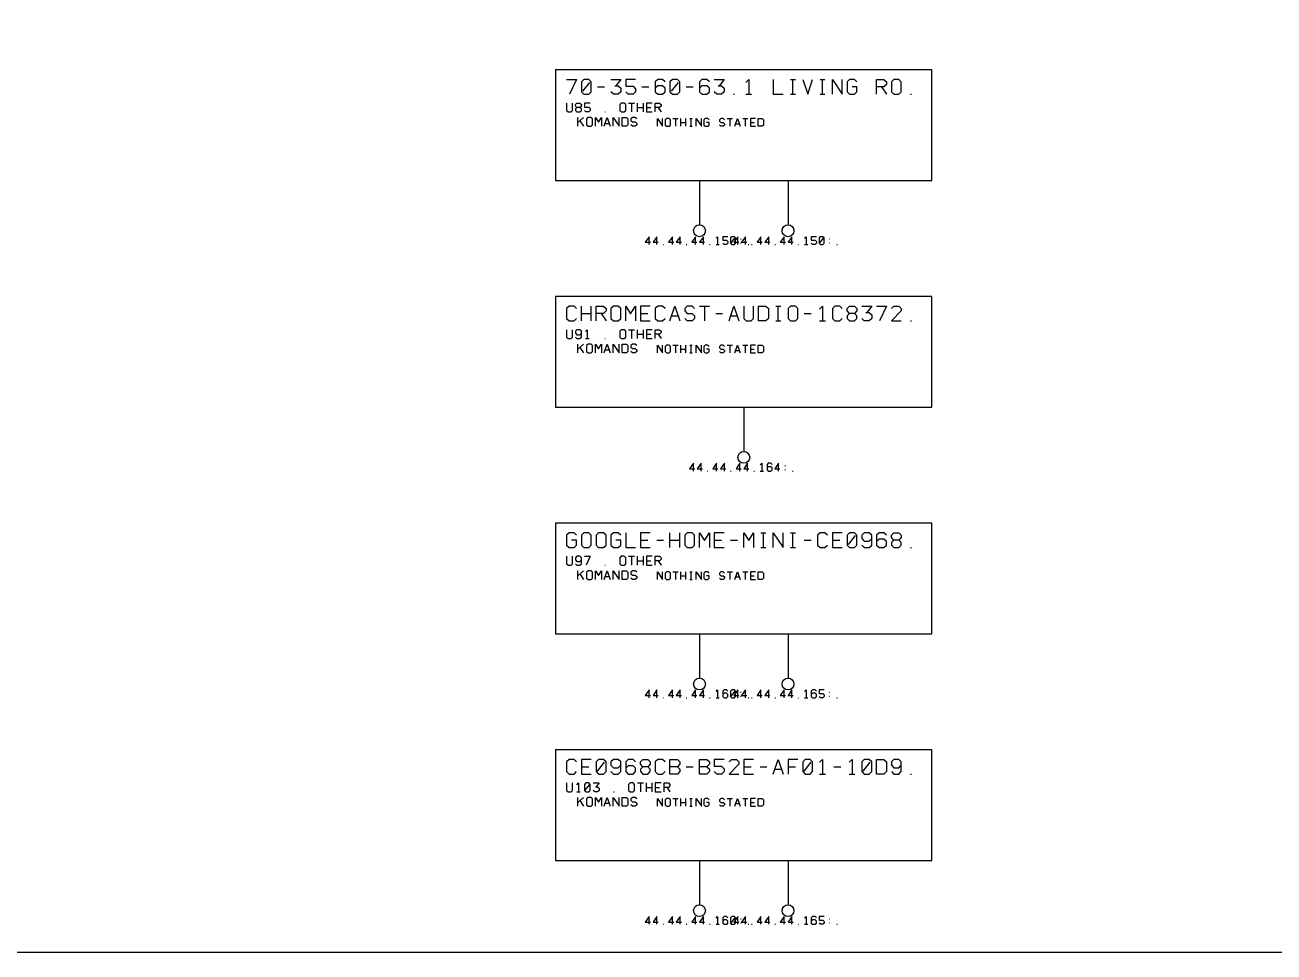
# Model space of a CAD drawing. Header units: millimetres. Extents: x 10 to 2534, y 10 to 1372.
# Drawn here: x 478.3 to 816.8, y 223.4 to 474.6 of the extents above; entities that cross this region are included whole.
import ezdxf

# ---------------------------------------------------------------- set-up
doc = ezdxf.new("R2010")
doc.units = ezdxf.units.MM
for name, color, linetype, lineweight in [('DEVICE', 7, 'CONTINUOUS', 25), ('GROUP', 6, 'CONTINUOUS', 25), ('LABEL', 8, 'CONTINUOUS', 25), ('PANE', 250, 'CONTINUOUS', 25), ('POINT', 4, 'CONTINUOUS', 25), ('PORT_BUS', 5, 'CONTINUOUS', 25)]:
    doc.layers.add(name, color=color, linetype=linetype, lineweight=lineweight)

msp = doc.modelspace()

# ---------------------------------------------------------------- linework, layer by layer
at = {"layer": 'DEVICE'}
for points in [[(622.1, 432.4), (724.1, 432.4), (724.1, 462.4), (622.1, 462.4)], [(622.1, 371), (724.1, 371), (724.1, 401), (622.1, 401)], [(622.1, 309.6), (724.1, 309.6), (724.1, 339.6), (622.1, 339.6)], [(622.1, 248.2), (724.1, 248.2), (724.1, 278.2), (622.1, 278.2)]]:
    msp.add_lwpolyline(points, close=True, dxfattribs=at)
at = {"layer": 'GROUP'}
msp.add_lwpolyline([(24, 223.4), (1535.9, 223.4), (1535.9, 1327.2), (24, 1327.2)], close=True, dxfattribs=at)
at = {"layer": 'LABEL'}
for points in [[(625.1, 459.8), (627.766667, 459.8), (625.9, 455.8)], [(629.766667, 455.8), (631.1, 455.8), (631.766667, 456.466667), (631.766667, 459.133333), (631.1, 459.8), (629.766667, 459.8), (629.1, 459.133333), (629.1, 456.466667), (629.766667, 455.8)], [(629.5, 456.6), (631.366667, 459)], [(633.5, 457.8), (635.366667, 457.8)], [(637.1, 459.8), (639.766667, 459.8), (638.433333, 458.066667)], [(638.166667, 458.066667), (639.1, 458.066667), (639.766667, 457.4), (639.766667, 456.466667), (639.1, 455.8), (637.766667, 455.8), (637.1, 456.466667)], [(643.766667, 459.8), (641.1, 459.8), (641.1, 457.933333), (643.1, 457.933333), (643.766667, 457.266667), (643.766667, 456.466667), (643.1, 455.8), (641.766667, 455.8), (641.1, 456.466667)], [(645.5, 457.8), (647.366667, 457.8)], [(651.766667, 459.133333), (651.1, 459.8), (649.766667, 459.8), (649.1, 459.133333), (649.1, 456.466667), (649.766667, 455.8), (651.1, 455.8), (651.766667, 456.466667), (651.766667, 457.4), (651.1, 458.066667), (649.766667, 458.066667), (649.1, 457.4)], [(653.766667, 455.8), (655.1, 455.8), (655.766667, 456.466667), (655.766667, 459.133333), (655.1, 459.8), (653.766667, 459.8), (653.1, 459.133333), (653.1, 456.466667), (653.766667, 455.8)], [(653.5, 456.6), (655.366667, 459)], [(657.5, 457.8), (659.366667, 457.8)], [(663.766667, 459.133333), (663.1, 459.8), (661.766667, 459.8), (661.1, 459.133333), (661.1, 456.466667), (661.766667, 455.8), (663.1, 455.8), (663.766667, 456.466667), (663.766667, 457.4), (663.1, 458.066667), (661.766667, 458.066667), (661.1, 457.4)], [(665.1, 459.8), (667.766667, 459.8), (666.433333, 458.066667)], [(666.166667, 458.066667), (667.1, 458.066667), (667.766667, 457.4), (667.766667, 456.466667), (667.1, 455.8), (665.766667, 455.8), (665.1, 456.466667)], [(673.633333, 459), (674.433333, 459.8), (674.433333, 455.8)], [(681.1, 459.8), (681.1, 455.8), (683.766667, 455.8)], [(685.766667, 459.8), (687.1, 459.8)], [(686.433333, 455.8), (686.433333, 459.8)], [(689.1, 459.8), (690.433333, 455.8), (691.766667, 459.8)], [(693.766667, 459.8), (695.1, 459.8)], [(694.433333, 455.8), (694.433333, 459.8)], [(697.1, 455.8), (697.1, 459.8), (699.766667, 455.8), (699.766667, 459.8)], [(703.766667, 459.133333), (703.1, 459.8), (701.766667, 459.8), (701.1, 459.133333), (701.1, 456.466667), (701.766667, 455.8), (703.1, 455.8), (703.766667, 456.466667), (703.766667, 457.8), (702.433333, 457.8)], [(709.1, 455.8), (709.1, 459.8), (711.1, 459.8), (711.766667, 459.133333), (711.766667, 458.466667), (711.1, 457.8), (709.1, 457.8)], [(710.433333, 457.8), (711.766667, 455.8)], [(713.766667, 455.8), (715.1, 455.8), (715.766667, 456.466667), (715.766667, 459.133333), (715.1, 459.8), (713.766667, 459.8), (713.1, 459.133333), (713.1, 456.466667), (713.766667, 455.8)], [(670.3, 455.8), (670.566667, 455.8)], [(673.633333, 455.8), (675.233333, 455.8)], [(685.766667, 455.8), (687.1, 455.8)], [(693.766667, 455.8), (695.1, 455.8)], [(718.3, 455.8), (718.566667, 455.8)], [(625.1, 453.4), (625.1, 451.4), (625.5, 451), (626.3, 451), (626.7, 451.4), (626.7, 453.4)], [(627.9, 452.2), (627.5, 452.6), (627.5, 453), (627.9, 453.4), (628.7, 453.4), (629.1, 453), (629.1, 452.6), (628.7, 452.2), (627.9, 452.2), (627.5, 451.8), (627.5, 451.4), (627.9, 451), (628.7, 451), (629.1, 451.4), (629.1, 451.8), (628.7, 452.2)], [(631.5, 453.4), (629.9, 453.4), (629.9, 452.28), (631.1, 452.28), (631.5, 451.88), (631.5, 451.4), (631.1, 451), (630.3, 451), (629.9, 451.4)], [(635.42, 451), (635.58, 451)], [(639.9, 451), (640.7, 451), (641.1, 451.4), (641.1, 453), (640.7, 453.4), (639.9, 453.4), (639.5, 453), (639.5, 451.4), (639.9, 451)], [(641.9, 453.4), (643.5, 453.4)], [(642.7, 453.4), (642.7, 451)], [(644.3, 451), (644.3, 453.4)], [(644.3, 452.2), (645.9, 452.2)], [(645.9, 451), (645.9, 453.4)], [(648.3, 453.4), (646.7, 453.4), (646.7, 451), (648.3, 451)], [(646.7, 452.2), (647.9, 452.2)], [(649.1, 451), (649.1, 453.4), (650.3, 453.4), (650.7, 453), (650.7, 452.6), (650.3, 452.2), (649.1, 452.2)], [(649.9, 452.2), (650.7, 451)], [(647.45, 415.1), (647.45, 417.2), (646.4, 415.73), (647.8, 415.73)], [(649.55, 415.1), (649.55, 417.2), (648.5, 415.73), (649.9, 415.73)], [(653.75, 415.1), (653.75, 417.2), (652.7, 415.73), (654.1, 415.73)], [(655.85, 415.1), (655.85, 417.2), (654.8, 415.73), (656.2, 415.73)], [(660.05, 415.1), (660.05, 417.2), (659, 415.73), (660.4, 415.73)], [(662.15, 415.1), (662.15, 417.2), (661.1, 415.73), (662.5, 415.73)], [(665.58, 416.78), (666, 417.2), (666, 415.1)], [(668.8, 417.2), (667.4, 417.2), (667.4, 416.22), (668.45, 416.22), (668.8, 415.87), (668.8, 415.45), (668.45, 415.1), (667.75, 415.1), (667.4, 415.45)], [(669.85, 415.1), (670.55, 415.1), (670.9, 415.45), (670.9, 416.85), (670.55, 417.2), (669.85, 417.2), (669.5, 416.85), (669.5, 415.45), (669.85, 415.1)], [(669.71, 415.52), (670.69, 416.78)], [(671.45, 415.1), (671.45, 417.2), (670.4, 415.73), (671.8, 415.73)], [(672.23, 416.57), (672.37, 416.57)], [(673.55, 415.1), (673.55, 417.2), (672.5, 415.73), (673.9, 415.73)], [(677.75, 415.1), (677.75, 417.2), (676.7, 415.73), (678.1, 415.73)], [(679.85, 415.1), (679.85, 417.2), (678.8, 415.73), (680.2, 415.73)], [(684.05, 415.1), (684.05, 417.2), (683, 415.73), (684.4, 415.73)], [(686.15, 415.1), (686.15, 417.2), (685.1, 415.73), (686.5, 415.73)], [(689.58, 416.78), (690, 417.2), (690, 415.1)], [(692.8, 417.2), (691.4, 417.2), (691.4, 416.22), (692.45, 416.22), (692.8, 415.87), (692.8, 415.45), (692.45, 415.1), (691.75, 415.1), (691.4, 415.45)], [(693.85, 415.1), (694.55, 415.1), (694.9, 415.45), (694.9, 416.85), (694.55, 417.2), (693.85, 417.2), (693.5, 416.85), (693.5, 415.45), (693.85, 415.1)], [(693.71, 415.52), (694.69, 416.78)], [(696.23, 416.57), (696.37, 416.57)], [(651.23, 415.1), (651.37, 415.1)], [(657.53, 415.1), (657.67, 415.1)], [(663.83, 415.1), (663.97, 415.1)], [(665.58, 415.1), (666.42, 415.1)], [(672.23, 415.52), (672.37, 415.52)], [(674.33, 415.1), (674.47, 415.1)], [(675.23, 415.1), (675.37, 415.1)], [(681.53, 415.1), (681.67, 415.1)], [(687.83, 415.1), (687.97, 415.1)], [(689.58, 415.1), (690.42, 415.1)], [(696.23, 415.52), (696.37, 415.52)], [(698.33, 415.1), (698.47, 415.1)], [(627.766667, 397.733333), (627.1, 398.4), (625.766667, 398.4), (625.1, 397.733333), (625.1, 395.066667), (625.766667, 394.4), (627.1, 394.4), (627.766667, 395.066667)], [(629.1, 394.4), (629.1, 398.4)], [(629.1, 396.4), (631.766667, 396.4)], [(631.766667, 394.4), (631.766667, 398.4)], [(633.1, 394.4), (633.1, 398.4), (635.1, 398.4), (635.766667, 397.733333), (635.766667, 397.066667), (635.1, 396.4), (633.1, 396.4)], [(634.433333, 396.4), (635.766667, 394.4)], [(637.766667, 394.4), (639.1, 394.4), (639.766667, 395.066667), (639.766667, 397.733333), (639.1, 398.4), (637.766667, 398.4), (637.1, 397.733333), (637.1, 395.066667), (637.766667, 394.4)], [(641.1, 394.4), (641.1, 398.4), (642.433333, 396.266667), (643.766667, 398.4), (643.766667, 394.4)], [(647.766667, 398.4), (645.1, 398.4), (645.1, 394.4), (647.766667, 394.4)], [(645.1, 396.4), (647.1, 396.4)], [(651.766667, 397.733333), (651.1, 398.4), (649.766667, 398.4), (649.1, 397.733333), (649.1, 395.066667), (649.766667, 394.4), (651.1, 394.4), (651.766667, 395.066667)], [(653.1, 394.4), (654.433333, 398.4), (655.766667, 394.4)], [(659.766667, 397.733333), (659.1, 398.4), (657.766667, 398.4), (657.1, 397.733333), (657.1, 397.066667), (657.766667, 396.4), (659.1, 396.4), (659.766667, 395.733333), (659.766667, 395.066667), (659.1, 394.4), (657.766667, 394.4), (657.1, 395.066667)], [(661.1, 398.4), (663.766667, 398.4)], [(662.433333, 398.4), (662.433333, 394.4)], [(665.5, 396.4), (667.366667, 396.4)], [(669.1, 394.4), (670.433333, 398.4), (671.766667, 394.4)], [(673.1, 398.4), (673.1, 395.066667), (673.766667, 394.4), (675.1, 394.4), (675.766667, 395.066667), (675.766667, 398.4)], [(677.1, 394.4), (677.1, 398.4), (679.1, 398.4), (679.766667, 397.733333), (679.766667, 395.066667), (679.1, 394.4), (677.1, 394.4)], [(681.766667, 398.4), (683.1, 398.4)], [(682.433333, 394.4), (682.433333, 398.4)], [(685.766667, 394.4), (687.1, 394.4), (687.766667, 395.066667), (687.766667, 397.733333), (687.1, 398.4), (685.766667, 398.4), (685.1, 397.733333), (685.1, 395.066667), (685.766667, 394.4)], [(689.5, 396.4), (691.366667, 396.4)], [(693.633333, 397.6), (694.433333, 398.4), (694.433333, 394.4)], [(699.766667, 397.733333), (699.1, 398.4), (697.766667, 398.4), (697.1, 397.733333), (697.1, 395.066667), (697.766667, 394.4), (699.1, 394.4), (699.766667, 395.066667)], [(701.766667, 396.4), (701.1, 397.066667), (701.1, 397.733333), (701.766667, 398.4), (703.1, 398.4), (703.766667, 397.733333), (703.766667, 397.066667), (703.1, 396.4), (701.766667, 396.4), (701.1, 395.733333), (701.1, 395.066667), (701.766667, 394.4), (703.1, 394.4), (703.766667, 395.066667), (703.766667, 395.733333), (703.1, 396.4)], [(705.1, 398.4), (707.766667, 398.4), (706.433333, 396.666667)], [(706.166667, 396.666667), (707.1, 396.666667), (707.766667, 396), (707.766667, 395.066667), (707.1, 394.4), (705.766667, 394.4), (705.1, 395.066667)], [(709.1, 398.4), (711.766667, 398.4), (709.9, 394.4)], [(713.1, 397.733333), (713.766667, 398.4), (715.1, 398.4), (715.766667, 397.733333), (715.766667, 397.066667), (713.1, 394.4), (715.766667, 394.4)], [(653.566667, 395.733333), (655.3, 395.733333)], [(669.566667, 395.733333), (671.3, 395.733333)], [(681.766667, 394.4), (683.1, 394.4)], [(693.633333, 394.4), (695.233333, 394.4)], [(718.3, 394.4), (718.566667, 394.4)], [(625.1, 392), (625.1, 390), (625.5, 389.6), (626.3, 389.6), (626.7, 390), (626.7, 392)], [(627.5, 390), (627.9, 389.6), (628.7, 389.6), (629.1, 390), (629.1, 391.6), (628.7, 392), (627.9, 392), (627.5, 391.6), (627.5, 391.04), (627.9, 390.64), (628.7, 390.64), (629.1, 391.04)], [(630.22, 391.52), (630.7, 392), (630.7, 389.6)], [(630.22, 389.6), (631.18, 389.6)], [(635.42, 389.6), (635.58, 389.6)], [(639.9, 389.6), (640.7, 389.6), (641.1, 390), (641.1, 391.6), (640.7, 392), (639.9, 392), (639.5, 391.6), (639.5, 390), (639.9, 389.6)], [(641.9, 392), (643.5, 392)], [(642.7, 392), (642.7, 389.6)], [(644.3, 389.6), (644.3, 392)], [(644.3, 390.8), (645.9, 390.8)], [(645.9, 389.6), (645.9, 392)], [(648.3, 392), (646.7, 392), (646.7, 389.6), (648.3, 389.6)], [(646.7, 390.8), (647.9, 390.8)], [(649.1, 389.6), (649.1, 392), (650.3, 392), (650.7, 391.6), (650.7, 391.2), (650.3, 390.8), (649.1, 390.8)], [(649.9, 390.8), (650.7, 389.6)], [(659.45, 353.7), (659.45, 355.8), (658.4, 354.33), (659.8, 354.33)], [(661.55, 353.7), (661.55, 355.8), (660.5, 354.33), (661.9, 354.33)], [(665.75, 353.7), (665.75, 355.8), (664.7, 354.33), (666.1, 354.33)], [(667.85, 353.7), (667.85, 355.8), (666.8, 354.33), (668.2, 354.33)], [(672.05, 353.7), (672.05, 355.8), (671, 354.33), (672.4, 354.33)], [(674.15, 353.7), (674.15, 355.8), (673.1, 354.33), (674.5, 354.33)], [(677.58, 355.38), (678, 355.8), (678, 353.7)], [(680.8, 355.45), (680.45, 355.8), (679.75, 355.8), (679.4, 355.45), (679.4, 354.05), (679.75, 353.7), (680.45, 353.7), (680.8, 354.05), (680.8, 354.54), (680.45, 354.89), (679.75, 354.89), (679.4, 354.54)], [(682.55, 353.7), (682.55, 355.8), (681.5, 354.33), (682.9, 354.33)], [(663.23, 353.7), (663.37, 353.7)], [(669.53, 353.7), (669.67, 353.7)], [(675.83, 353.7), (675.97, 353.7)], [(677.58, 353.7), (678.42, 353.7)], [(684.23, 355.17), (684.37, 355.17)], [(684.23, 354.12), (684.37, 354.12)], [(686.33, 353.7), (686.47, 353.7)], [(627.766667, 336.333333), (627.1, 337), (625.766667, 337), (625.1, 336.333333), (625.1, 333.666667), (625.766667, 333), (627.1, 333), (627.766667, 333.666667), (627.766667, 335), (626.433333, 335)], [(629.766667, 333), (631.1, 333), (631.766667, 333.666667), (631.766667, 336.333333), (631.1, 337), (629.766667, 337), (629.1, 336.333333), (629.1, 333.666667), (629.766667, 333)], [(633.766667, 333), (635.1, 333), (635.766667, 333.666667), (635.766667, 336.333333), (635.1, 337), (633.766667, 337), (633.1, 336.333333), (633.1, 333.666667), (633.766667, 333)], [(639.766667, 336.333333), (639.1, 337), (637.766667, 337), (637.1, 336.333333), (637.1, 333.666667), (637.766667, 333), (639.1, 333), (639.766667, 333.666667), (639.766667, 335), (638.433333, 335)], [(641.1, 337), (641.1, 333), (643.766667, 333)], [(647.766667, 337), (645.1, 337), (645.1, 333), (647.766667, 333)], [(653.1, 333), (653.1, 337)], [(655.766667, 333), (655.766667, 337)], [(657.766667, 333), (659.1, 333), (659.766667, 333.666667), (659.766667, 336.333333), (659.1, 337), (657.766667, 337), (657.1, 336.333333), (657.1, 333.666667), (657.766667, 333)], [(661.1, 333), (661.1, 337), (662.433333, 334.866667), (663.766667, 337), (663.766667, 333)], [(667.766667, 337), (665.1, 337), (665.1, 333), (667.766667, 333)], [(673.1, 333), (673.1, 337), (674.433333, 334.866667), (675.766667, 337), (675.766667, 333)], [(677.766667, 337), (679.1, 337)], [(678.433333, 333), (678.433333, 337)], [(681.1, 333), (681.1, 337), (683.766667, 333), (683.766667, 337)], [(685.766667, 337), (687.1, 337)], [(686.433333, 333), (686.433333, 337)], [(695.766667, 336.333333), (695.1, 337), (693.766667, 337), (693.1, 336.333333), (693.1, 333.666667), (693.766667, 333), (695.1, 333), (695.766667, 333.666667)], [(699.766667, 337), (697.1, 337), (697.1, 333), (699.766667, 333)], [(701.766667, 333), (703.1, 333), (703.766667, 333.666667), (703.766667, 336.333333), (703.1, 337), (701.766667, 337), (701.1, 336.333333), (701.1, 333.666667), (701.766667, 333)], [(701.5, 333.8), (703.366667, 336.2)], [(705.1, 333.666667), (705.766667, 333), (707.1, 333), (707.766667, 333.666667), (707.766667, 336.333333), (707.1, 337), (705.766667, 337), (705.1, 336.333333), (705.1, 335.4), (705.766667, 334.733333), (707.1, 334.733333), (707.766667, 335.4)], [(711.766667, 336.333333), (711.1, 337), (709.766667, 337), (709.1, 336.333333), (709.1, 333.666667), (709.766667, 333), (711.1, 333), (711.766667, 333.666667), (711.766667, 334.6), (711.1, 335.266667), (709.766667, 335.266667), (709.1, 334.6)], [(713.766667, 335), (713.1, 335.666667), (713.1, 336.333333), (713.766667, 337), (715.1, 337), (715.766667, 336.333333), (715.766667, 335.666667), (715.1, 335), (713.766667, 335), (713.1, 334.333333), (713.1, 333.666667), (713.766667, 333), (715.1, 333), (715.766667, 333.666667), (715.766667, 334.333333), (715.1, 335)], [(645.1, 335), (647.1, 335)], [(649.5, 335), (651.366667, 335)], [(653.1, 335), (655.766667, 335)], [(665.1, 335), (667.1, 335)], [(669.5, 335), (671.366667, 335)], [(677.766667, 333), (679.1, 333)], [(685.766667, 333), (687.1, 333)], [(689.5, 335), (691.366667, 335)], [(697.1, 335), (699.1, 335)], [(718.3, 333), (718.566667, 333)], [(625.1, 330.6), (625.1, 328.6), (625.5, 328.2), (626.3, 328.2), (626.7, 328.6), (626.7, 330.6)], [(627.5, 328.6), (627.9, 328.2), (628.7, 328.2), (629.1, 328.6), (629.1, 330.2), (628.7, 330.6), (627.9, 330.6), (627.5, 330.2), (627.5, 329.64), (627.9, 329.24), (628.7, 329.24), (629.1, 329.64)], [(629.9, 330.6), (631.5, 330.6), (630.38, 328.2)], [(639.9, 328.2), (640.7, 328.2), (641.1, 328.6), (641.1, 330.2), (640.7, 330.6), (639.9, 330.6), (639.5, 330.2), (639.5, 328.6), (639.9, 328.2)], [(641.9, 330.6), (643.5, 330.6)], [(642.7, 330.6), (642.7, 328.2)], [(644.3, 328.2), (644.3, 330.6)], [(644.3, 329.4), (645.9, 329.4)], [(645.9, 328.2), (645.9, 330.6)], [(648.3, 330.6), (646.7, 330.6), (646.7, 328.2), (648.3, 328.2)], [(646.7, 329.4), (647.9, 329.4)], [(649.1, 328.2), (649.1, 330.6), (650.3, 330.6), (650.7, 330.2), (650.7, 329.8), (650.3, 329.4), (649.1, 329.4)], [(649.9, 329.4), (650.7, 328.2)], [(635.42, 328.2), (635.58, 328.2)], [(647.45, 292.3), (647.45, 294.4), (646.4, 292.93), (647.8, 292.93)], [(649.55, 292.3), (649.55, 294.4), (648.5, 292.93), (649.9, 292.93)], [(651.23, 292.3), (651.37, 292.3)], [(653.75, 292.3), (653.75, 294.4), (652.7, 292.93), (654.1, 292.93)], [(655.85, 292.3), (655.85, 294.4), (654.8, 292.93), (656.2, 292.93)], [(657.53, 292.3), (657.67, 292.3)], [(660.05, 292.3), (660.05, 294.4), (659, 292.93), (660.4, 292.93)], [(662.15, 292.3), (662.15, 294.4), (661.1, 292.93), (662.5, 292.93)], [(663.83, 292.3), (663.97, 292.3)], [(665.58, 293.98), (666, 294.4), (666, 292.3)], [(665.58, 292.3), (666.42, 292.3)], [(668.8, 294.05), (668.45, 294.4), (667.75, 294.4), (667.4, 294.05), (667.4, 292.65), (667.75, 292.3), (668.45, 292.3), (668.8, 292.65), (668.8, 293.14), (668.45, 293.49), (667.75, 293.49), (667.4, 293.14)], [(669.85, 292.3), (670.55, 292.3), (670.9, 292.65), (670.9, 294.05), (670.55, 294.4), (669.85, 294.4), (669.5, 294.05), (669.5, 292.65), (669.85, 292.3)], [(669.71, 292.72), (670.69, 293.98)], [(671.45, 292.3), (671.45, 294.4), (670.4, 292.93), (671.8, 292.93)], [(672.23, 293.77), (672.37, 293.77)], [(672.23, 292.72), (672.37, 292.72)], [(673.55, 292.3), (673.55, 294.4), (672.5, 292.93), (673.9, 292.93)], [(674.33, 292.3), (674.47, 292.3)], [(675.23, 292.3), (675.37, 292.3)], [(677.75, 292.3), (677.75, 294.4), (676.7, 292.93), (678.1, 292.93)], [(679.85, 292.3), (679.85, 294.4), (678.8, 292.93), (680.2, 292.93)], [(681.53, 292.3), (681.67, 292.3)], [(684.05, 292.3), (684.05, 294.4), (683, 292.93), (684.4, 292.93)], [(686.15, 292.3), (686.15, 294.4), (685.1, 292.93), (686.5, 292.93)], [(687.83, 292.3), (687.97, 292.3)], [(689.58, 293.98), (690, 294.4), (690, 292.3)], [(689.58, 292.3), (690.42, 292.3)], [(692.8, 294.05), (692.45, 294.4), (691.75, 294.4), (691.4, 294.05), (691.4, 292.65), (691.75, 292.3), (692.45, 292.3), (692.8, 292.65), (692.8, 293.14), (692.45, 293.49), (691.75, 293.49), (691.4, 293.14)], [(694.9, 294.4), (693.5, 294.4), (693.5, 293.42), (694.55, 293.42), (694.9, 293.07), (694.9, 292.65), (694.55, 292.3), (693.85, 292.3), (693.5, 292.65)], [(696.23, 293.77), (696.37, 293.77)], [(696.23, 292.72), (696.37, 292.72)], [(698.33, 292.3), (698.47, 292.3)], [(627.766667, 274.933333), (627.1, 275.6), (625.766667, 275.6), (625.1, 274.933333), (625.1, 272.266667), (625.766667, 271.6), (627.1, 271.6), (627.766667, 272.266667)], [(631.766667, 275.6), (629.1, 275.6), (629.1, 271.6), (631.766667, 271.6)], [(633.766667, 271.6), (635.1, 271.6), (635.766667, 272.266667), (635.766667, 274.933333), (635.1, 275.6), (633.766667, 275.6), (633.1, 274.933333), (633.1, 272.266667), (633.766667, 271.6)], [(633.5, 272.4), (635.366667, 274.8)], [(637.1, 272.266667), (637.766667, 271.6), (639.1, 271.6), (639.766667, 272.266667), (639.766667, 274.933333), (639.1, 275.6), (637.766667, 275.6), (637.1, 274.933333), (637.1, 274), (637.766667, 273.333333), (639.1, 273.333333), (639.766667, 274)], [(643.766667, 274.933333), (643.1, 275.6), (641.766667, 275.6), (641.1, 274.933333), (641.1, 272.266667), (641.766667, 271.6), (643.1, 271.6), (643.766667, 272.266667), (643.766667, 273.2), (643.1, 273.866667), (641.766667, 273.866667), (641.1, 273.2)], [(645.766667, 273.6), (645.1, 274.266667), (645.1, 274.933333), (645.766667, 275.6), (647.1, 275.6), (647.766667, 274.933333), (647.766667, 274.266667), (647.1, 273.6), (645.766667, 273.6), (645.1, 272.933333), (645.1, 272.266667), (645.766667, 271.6), (647.1, 271.6), (647.766667, 272.266667), (647.766667, 272.933333), (647.1, 273.6)], [(651.766667, 274.933333), (651.1, 275.6), (649.766667, 275.6), (649.1, 274.933333), (649.1, 272.266667), (649.766667, 271.6), (651.1, 271.6), (651.766667, 272.266667)], [(653.1, 271.6), (653.1, 275.6), (655.1, 275.6), (655.766667, 274.933333), (655.766667, 274.266667), (655.1, 273.6), (653.1, 273.6)], [(661.1, 271.6), (661.1, 275.6), (663.1, 275.6), (663.766667, 274.933333), (663.766667, 274.266667), (663.1, 273.6), (661.1, 273.6)], [(667.766667, 275.6), (665.1, 275.6), (665.1, 273.733333), (667.1, 273.733333), (667.766667, 273.066667), (667.766667, 272.266667), (667.1, 271.6), (665.766667, 271.6), (665.1, 272.266667)], [(669.1, 274.933333), (669.766667, 275.6), (671.1, 275.6), (671.766667, 274.933333), (671.766667, 274.266667), (669.1, 271.6), (671.766667, 271.6)], [(675.766667, 275.6), (673.1, 275.6), (673.1, 271.6), (675.766667, 271.6)], [(681.1, 271.6), (682.433333, 275.6), (683.766667, 271.6)], [(687.766667, 275.6), (685.1, 275.6), (685.1, 271.6)], [(689.766667, 271.6), (691.1, 271.6), (691.766667, 272.266667), (691.766667, 274.933333), (691.1, 275.6), (689.766667, 275.6), (689.1, 274.933333), (689.1, 272.266667), (689.766667, 271.6)], [(689.5, 272.4), (691.366667, 274.8)], [(693.633333, 274.8), (694.433333, 275.6), (694.433333, 271.6)], [(701.633333, 274.8), (702.433333, 275.6), (702.433333, 271.6)], [(705.766667, 271.6), (707.1, 271.6), (707.766667, 272.266667), (707.766667, 274.933333), (707.1, 275.6), (705.766667, 275.6), (705.1, 274.933333), (705.1, 272.266667), (705.766667, 271.6)], [(705.5, 272.4), (707.366667, 274.8)], [(709.1, 271.6), (709.1, 275.6), (711.1, 275.6), (711.766667, 274.933333), (711.766667, 272.266667), (711.1, 271.6), (709.1, 271.6)], [(713.1, 272.266667), (713.766667, 271.6), (715.1, 271.6), (715.766667, 272.266667), (715.766667, 274.933333), (715.1, 275.6), (713.766667, 275.6), (713.1, 274.933333), (713.1, 274), (713.766667, 273.333333), (715.1, 273.333333), (715.766667, 274)], [(629.1, 273.6), (631.1, 273.6)], [(655.1, 273.6), (655.766667, 272.933333), (655.766667, 272.266667), (655.1, 271.6), (653.1, 271.6)], [(657.5, 273.6), (659.366667, 273.6)], [(663.1, 273.6), (663.766667, 272.933333), (663.766667, 272.266667), (663.1, 271.6), (661.1, 271.6)], [(673.1, 273.6), (675.1, 273.6)], [(677.5, 273.6), (679.366667, 273.6)], [(681.566667, 272.933333), (683.3, 272.933333)], [(685.1, 273.6), (687.1, 273.6)], [(693.633333, 271.6), (695.233333, 271.6)], [(697.5, 273.6), (699.366667, 273.6)], [(701.633333, 271.6), (703.233333, 271.6)], [(718.3, 271.6), (718.566667, 271.6)], [(625.1, 269.2), (625.1, 267.2), (625.5, 266.8), (626.3, 266.8), (626.7, 267.2), (626.7, 269.2)], [(627.82, 268.72), (628.3, 269.2), (628.3, 266.8)], [(630.3, 266.8), (631.1, 266.8), (631.5, 267.2), (631.5, 268.8), (631.1, 269.2), (630.3, 269.2), (629.9, 268.8), (629.9, 267.2), (630.3, 266.8)], [(630.14, 267.28), (631.26, 268.72)], [(632.3, 269.2), (633.9, 269.2), (633.1, 268.16)], [(632.94, 268.16), (633.5, 268.16), (633.9, 267.76), (633.9, 267.2), (633.5, 266.8), (632.7, 266.8), (632.3, 267.2)], [(642.3, 266.8), (643.1, 266.8), (643.5, 267.2), (643.5, 268.8), (643.1, 269.2), (642.3, 269.2), (641.9, 268.8), (641.9, 267.2), (642.3, 266.8)], [(644.3, 269.2), (645.9, 269.2)], [(645.1, 269.2), (645.1, 266.8)], [(646.7, 266.8), (646.7, 269.2)], [(646.7, 268), (648.3, 268)], [(648.3, 266.8), (648.3, 269.2)], [(650.7, 269.2), (649.1, 269.2), (649.1, 266.8), (650.7, 266.8)], [(649.1, 268), (650.3, 268)], [(651.5, 266.8), (651.5, 269.2), (652.7, 269.2), (653.1, 268.8), (653.1, 268.4), (652.7, 268), (651.5, 268)], [(652.3, 268), (653.1, 266.8)], [(627.82, 266.8), (628.78, 266.8)], [(637.82, 266.8), (637.98, 266.8)], [(647.45, 230.9), (647.45, 233), (646.4, 231.53), (647.8, 231.53)], [(649.55, 230.9), (649.55, 233), (648.5, 231.53), (649.9, 231.53)], [(651.23, 230.9), (651.37, 230.9)], [(653.75, 230.9), (653.75, 233), (652.7, 231.53), (654.1, 231.53)], [(655.85, 230.9), (655.85, 233), (654.8, 231.53), (656.2, 231.53)], [(657.53, 230.9), (657.67, 230.9)], [(660.05, 230.9), (660.05, 233), (659, 231.53), (660.4, 231.53)], [(662.15, 230.9), (662.15, 233), (661.1, 231.53), (662.5, 231.53)], [(663.83, 230.9), (663.97, 230.9)], [(665.58, 232.58), (666, 233), (666, 230.9)], [(665.58, 230.9), (666.42, 230.9)], [(668.8, 232.65), (668.45, 233), (667.75, 233), (667.4, 232.65), (667.4, 231.25), (667.75, 230.9), (668.45, 230.9), (668.8, 231.25), (668.8, 231.74), (668.45, 232.09), (667.75, 232.09), (667.4, 231.74)], [(669.85, 230.9), (670.55, 230.9), (670.9, 231.25), (670.9, 232.65), (670.55, 233), (669.85, 233), (669.5, 232.65), (669.5, 231.25), (669.85, 230.9)], [(669.71, 231.32), (670.69, 232.58)], [(671.45, 230.9), (671.45, 233), (670.4, 231.53), (671.8, 231.53)], [(672.23, 232.37), (672.37, 232.37)], [(672.23, 231.32), (672.37, 231.32)], [(673.55, 230.9), (673.55, 233), (672.5, 231.53), (673.9, 231.53)], [(674.33, 230.9), (674.47, 230.9)], [(675.23, 230.9), (675.37, 230.9)], [(677.75, 230.9), (677.75, 233), (676.7, 231.53), (678.1, 231.53)], [(679.85, 230.9), (679.85, 233), (678.8, 231.53), (680.2, 231.53)], [(681.53, 230.9), (681.67, 230.9)], [(684.05, 230.9), (684.05, 233), (683, 231.53), (684.4, 231.53)], [(686.15, 230.9), (686.15, 233), (685.1, 231.53), (686.5, 231.53)], [(687.83, 230.9), (687.97, 230.9)], [(689.58, 232.58), (690, 233), (690, 230.9)], [(689.58, 230.9), (690.42, 230.9)], [(692.8, 232.65), (692.45, 233), (691.75, 233), (691.4, 232.65), (691.4, 231.25), (691.75, 230.9), (692.45, 230.9), (692.8, 231.25), (692.8, 231.74), (692.45, 232.09), (691.75, 232.09), (691.4, 231.74)], [(694.9, 233), (693.5, 233), (693.5, 232.02), (694.55, 232.02), (694.9, 231.67), (694.9, 231.25), (694.55, 230.9), (693.85, 230.9), (693.5, 231.25)], [(696.23, 232.37), (696.37, 232.37)], [(696.23, 231.32), (696.37, 231.32)], [(698.33, 230.9), (698.47, 230.9)]]:
    msp.add_lwpolyline(points, dxfattribs=at)
at = {"layer": 'PANE'}
for points in [[(628.1, 447.1), (628.1, 449.5)], [(629.7, 449.5), (628.1, 448.14)], [(628.66, 448.62), (629.7, 447.1)], [(630.9, 447.1), (631.7, 447.1), (632.1, 447.5), (632.1, 449.1), (631.7, 449.5), (630.9, 449.5), (630.5, 449.1), (630.5, 447.5), (630.9, 447.1)], [(632.9, 447.1), (632.9, 449.5), (633.7, 448.22), (634.5, 449.5), (634.5, 447.1)], [(635.3, 447.1), (636.1, 449.5), (636.9, 447.1)], [(635.58, 447.9), (636.62, 447.9)], [(637.7, 447.1), (637.7, 449.5), (639.3, 447.1), (639.3, 449.5)], [(640.1, 447.1), (640.1, 449.5), (641.3, 449.5), (641.7, 449.1), (641.7, 447.5), (641.3, 447.1), (640.1, 447.1)], [(644.1, 449.1), (643.7, 449.5), (642.9, 449.5), (642.5, 449.1), (642.5, 448.7), (642.9, 448.3), (643.7, 448.3), (644.1, 447.9), (644.1, 447.5), (643.7, 447.1), (642.9, 447.1), (642.5, 447.5)], [(649.7, 447.1), (649.7, 449.2), (651.1, 447.1), (651.1, 449.2)], [(652.15, 447.1), (652.85, 447.1), (653.2, 447.45), (653.2, 448.85), (652.85, 449.2), (652.15, 449.2), (651.8, 448.85), (651.8, 447.45), (652.15, 447.1)], [(653.9, 449.2), (655.3, 449.2)], [(654.6, 449.2), (654.6, 447.1)], [(656, 447.1), (656, 449.2)], [(656, 448.15), (657.4, 448.15)], [(657.4, 447.1), (657.4, 449.2)], [(658.45, 449.2), (659.15, 449.2)], [(658.45, 447.1), (659.15, 447.1)], [(658.8, 447.1), (658.8, 449.2)], [(660.2, 447.1), (660.2, 449.2), (661.6, 447.1), (661.6, 449.2)], [(663.7, 448.85), (663.35, 449.2), (662.65, 449.2), (662.3, 448.85), (662.3, 447.45), (662.65, 447.1), (663.35, 447.1), (663.7, 447.45), (663.7, 448.15), (663, 448.15)], [(667.9, 448.85), (667.55, 449.2), (666.85, 449.2), (666.5, 448.85), (666.5, 448.5), (666.85, 448.15), (667.55, 448.15), (667.9, 447.8), (667.9, 447.45), (667.55, 447.1), (666.85, 447.1), (666.5, 447.45)], [(668.6, 449.2), (670, 449.2)], [(669.3, 449.2), (669.3, 447.1)], [(670.7, 447.1), (671.4, 449.2), (672.1, 447.1)], [(670.945, 447.8), (671.855, 447.8)], [(672.8, 449.2), (674.2, 449.2)], [(673.5, 449.2), (673.5, 447.1)], [(676.3, 449.2), (674.9, 449.2), (674.9, 447.1), (676.3, 447.1)], [(674.9, 448.15), (675.95, 448.15)], [(677, 447.1), (677, 449.2), (678.05, 449.2), (678.4, 448.85), (678.4, 447.45), (678.05, 447.1), (677, 447.1)], [(628.1, 385.7), (628.1, 388.1)], [(629.7, 388.1), (628.1, 386.74)], [(628.66, 387.22), (629.7, 385.7)], [(630.9, 385.7), (631.7, 385.7), (632.1, 386.1), (632.1, 387.7), (631.7, 388.1), (630.9, 388.1), (630.5, 387.7), (630.5, 386.1), (630.9, 385.7)], [(632.9, 385.7), (632.9, 388.1), (633.7, 386.82), (634.5, 388.1), (634.5, 385.7)], [(635.3, 385.7), (636.1, 388.1), (636.9, 385.7)], [(635.58, 386.5), (636.62, 386.5)], [(637.7, 385.7), (637.7, 388.1), (639.3, 385.7), (639.3, 388.1)], [(640.1, 385.7), (640.1, 388.1), (641.3, 388.1), (641.7, 387.7), (641.7, 386.1), (641.3, 385.7), (640.1, 385.7)], [(644.1, 387.7), (643.7, 388.1), (642.9, 388.1), (642.5, 387.7), (642.5, 387.3), (642.9, 386.9), (643.7, 386.9), (644.1, 386.5), (644.1, 386.1), (643.7, 385.7), (642.9, 385.7), (642.5, 386.1)], [(649.7, 385.7), (649.7, 387.8), (651.1, 385.7), (651.1, 387.8)], [(652.15, 385.7), (652.85, 385.7), (653.2, 386.05), (653.2, 387.45), (652.85, 387.8), (652.15, 387.8), (651.8, 387.45), (651.8, 386.05), (652.15, 385.7)], [(653.9, 387.8), (655.3, 387.8)], [(654.6, 387.8), (654.6, 385.7)], [(656, 385.7), (656, 387.8)], [(656, 386.75), (657.4, 386.75)], [(657.4, 385.7), (657.4, 387.8)], [(658.45, 387.8), (659.15, 387.8)], [(658.8, 385.7), (658.8, 387.8)], [(660.2, 385.7), (660.2, 387.8), (661.6, 385.7), (661.6, 387.8)], [(663.7, 387.45), (663.35, 387.8), (662.65, 387.8), (662.3, 387.45), (662.3, 386.05), (662.65, 385.7), (663.35, 385.7), (663.7, 386.05), (663.7, 386.75), (663, 386.75)], [(667.9, 387.45), (667.55, 387.8), (666.85, 387.8), (666.5, 387.45), (666.5, 387.1), (666.85, 386.75), (667.55, 386.75), (667.9, 386.4), (667.9, 386.05), (667.55, 385.7), (666.85, 385.7), (666.5, 386.05)], [(668.6, 387.8), (670, 387.8)], [(669.3, 387.8), (669.3, 385.7)], [(670.7, 385.7), (671.4, 387.8), (672.1, 385.7)], [(670.945, 386.4), (671.855, 386.4)], [(672.8, 387.8), (674.2, 387.8)], [(673.5, 387.8), (673.5, 385.7)], [(676.3, 387.8), (674.9, 387.8), (674.9, 385.7), (676.3, 385.7)], [(674.9, 386.75), (675.95, 386.75)], [(677, 385.7), (677, 387.8), (678.05, 387.8), (678.4, 387.45), (678.4, 386.05), (678.05, 385.7), (677, 385.7)], [(658.45, 385.7), (659.15, 385.7)], [(628.1, 324.3), (628.1, 326.7)], [(629.7, 326.7), (628.1, 325.34)], [(628.66, 325.82), (629.7, 324.3)], [(630.9, 324.3), (631.7, 324.3), (632.1, 324.7), (632.1, 326.3), (631.7, 326.7), (630.9, 326.7), (630.5, 326.3), (630.5, 324.7), (630.9, 324.3)], [(632.9, 324.3), (632.9, 326.7), (633.7, 325.42), (634.5, 326.7), (634.5, 324.3)], [(635.3, 324.3), (636.1, 326.7), (636.9, 324.3)], [(635.58, 325.1), (636.62, 325.1)], [(637.7, 324.3), (637.7, 326.7), (639.3, 324.3), (639.3, 326.7)], [(640.1, 324.3), (640.1, 326.7), (641.3, 326.7), (641.7, 326.3), (641.7, 324.7), (641.3, 324.3), (640.1, 324.3)], [(644.1, 326.3), (643.7, 326.7), (642.9, 326.7), (642.5, 326.3), (642.5, 325.9), (642.9, 325.5), (643.7, 325.5), (644.1, 325.1), (644.1, 324.7), (643.7, 324.3), (642.9, 324.3), (642.5, 324.7)], [(649.7, 324.3), (649.7, 326.4), (651.1, 324.3), (651.1, 326.4)], [(652.15, 324.3), (652.85, 324.3), (653.2, 324.65), (653.2, 326.05), (652.85, 326.4), (652.15, 326.4), (651.8, 326.05), (651.8, 324.65), (652.15, 324.3)], [(653.9, 326.4), (655.3, 326.4)], [(654.6, 326.4), (654.6, 324.3)], [(656, 324.3), (656, 326.4)], [(656, 325.35), (657.4, 325.35)], [(657.4, 324.3), (657.4, 326.4)], [(658.45, 326.4), (659.15, 326.4)], [(658.8, 324.3), (658.8, 326.4)], [(660.2, 324.3), (660.2, 326.4), (661.6, 324.3), (661.6, 326.4)], [(663.7, 326.05), (663.35, 326.4), (662.65, 326.4), (662.3, 326.05), (662.3, 324.65), (662.65, 324.3), (663.35, 324.3), (663.7, 324.65), (663.7, 325.35), (663, 325.35)], [(667.9, 326.05), (667.55, 326.4), (666.85, 326.4), (666.5, 326.05), (666.5, 325.7), (666.85, 325.35), (667.55, 325.35), (667.9, 325), (667.9, 324.65), (667.55, 324.3), (666.85, 324.3), (666.5, 324.65)], [(668.6, 326.4), (670, 326.4)], [(669.3, 326.4), (669.3, 324.3)], [(670.7, 324.3), (671.4, 326.4), (672.1, 324.3)], [(670.945, 325), (671.855, 325)], [(672.8, 326.4), (674.2, 326.4)], [(673.5, 326.4), (673.5, 324.3)], [(676.3, 326.4), (674.9, 326.4), (674.9, 324.3), (676.3, 324.3)], [(674.9, 325.35), (675.95, 325.35)], [(677, 324.3), (677, 326.4), (678.05, 326.4), (678.4, 326.05), (678.4, 324.65), (678.05, 324.3), (677, 324.3)], [(658.45, 324.3), (659.15, 324.3)], [(628.1, 262.9), (628.1, 265.3)], [(629.7, 265.3), (628.1, 263.94)], [(628.66, 264.42), (629.7, 262.9)], [(630.9, 262.9), (631.7, 262.9), (632.1, 263.3), (632.1, 264.9), (631.7, 265.3), (630.9, 265.3), (630.5, 264.9), (630.5, 263.3), (630.9, 262.9)], [(632.9, 262.9), (632.9, 265.3), (633.7, 264.02), (634.5, 265.3), (634.5, 262.9)], [(635.3, 262.9), (636.1, 265.3), (636.9, 262.9)], [(637.7, 262.9), (637.7, 265.3), (639.3, 262.9), (639.3, 265.3)], [(640.1, 262.9), (640.1, 265.3), (641.3, 265.3), (641.7, 264.9), (641.7, 263.3), (641.3, 262.9), (640.1, 262.9)], [(644.1, 264.9), (643.7, 265.3), (642.9, 265.3), (642.5, 264.9), (642.5, 264.5), (642.9, 264.1), (643.7, 264.1), (644.1, 263.7), (644.1, 263.3), (643.7, 262.9), (642.9, 262.9), (642.5, 263.3)], [(649.7, 262.9), (649.7, 265), (651.1, 262.9), (651.1, 265)], [(652.15, 262.9), (652.85, 262.9), (653.2, 263.25), (653.2, 264.65), (652.85, 265), (652.15, 265), (651.8, 264.65), (651.8, 263.25), (652.15, 262.9)], [(653.9, 265), (655.3, 265)], [(654.6, 265), (654.6, 262.9)], [(656, 262.9), (656, 265)], [(657.4, 262.9), (657.4, 265)], [(658.45, 265), (659.15, 265)], [(658.8, 262.9), (658.8, 265)], [(660.2, 262.9), (660.2, 265), (661.6, 262.9), (661.6, 265)], [(663.7, 264.65), (663.35, 265), (662.65, 265), (662.3, 264.65), (662.3, 263.25), (662.65, 262.9), (663.35, 262.9), (663.7, 263.25), (663.7, 263.95), (663, 263.95)], [(667.9, 264.65), (667.55, 265), (666.85, 265), (666.5, 264.65), (666.5, 264.3), (666.85, 263.95), (667.55, 263.95), (667.9, 263.6), (667.9, 263.25), (667.55, 262.9), (666.85, 262.9), (666.5, 263.25)], [(668.6, 265), (670, 265)], [(669.3, 265), (669.3, 262.9)], [(670.7, 262.9), (671.4, 265), (672.1, 262.9)], [(672.8, 265), (674.2, 265)], [(673.5, 265), (673.5, 262.9)], [(676.3, 265), (674.9, 265), (674.9, 262.9), (676.3, 262.9)], [(677, 262.9), (677, 265), (678.05, 265), (678.4, 264.65), (678.4, 263.25), (678.05, 262.9), (677, 262.9)], [(635.58, 263.7), (636.62, 263.7)], [(656, 263.95), (657.4, 263.95)], [(658.45, 262.9), (659.15, 262.9)], [(670.945, 263.6), (671.855, 263.6)], [(674.9, 263.95), (675.95, 263.95)]]:
    msp.add_lwpolyline(points, dxfattribs=at)
at = {"layer": 'POINT'}
for centre in [(661.1, 418.8), (685.1, 418.8), (673.1, 357.4), (661.1, 296), (685.1, 296), (661.1, 234.6), (685.1, 234.6)]:
    msp.add_circle(centre, 1.6, dxfattribs=at)
at = {"layer": 'PORT_BUS'}
for p, q in [((661.1, 432.4), (661.1, 420.4)), ((685.1, 432.4), (685.1, 420.4)), ((673.1, 371), (673.1, 359)), ((661.1, 309.6), (661.1, 297.6)), ((685.1, 309.6), (685.1, 297.6)), ((661.1, 248.2), (661.1, 236.2)), ((685.1, 248.2), (685.1, 236.2))]:
    msp.add_line(p, q, dxfattribs=at)

doc.saveas('drawing.dxf')
